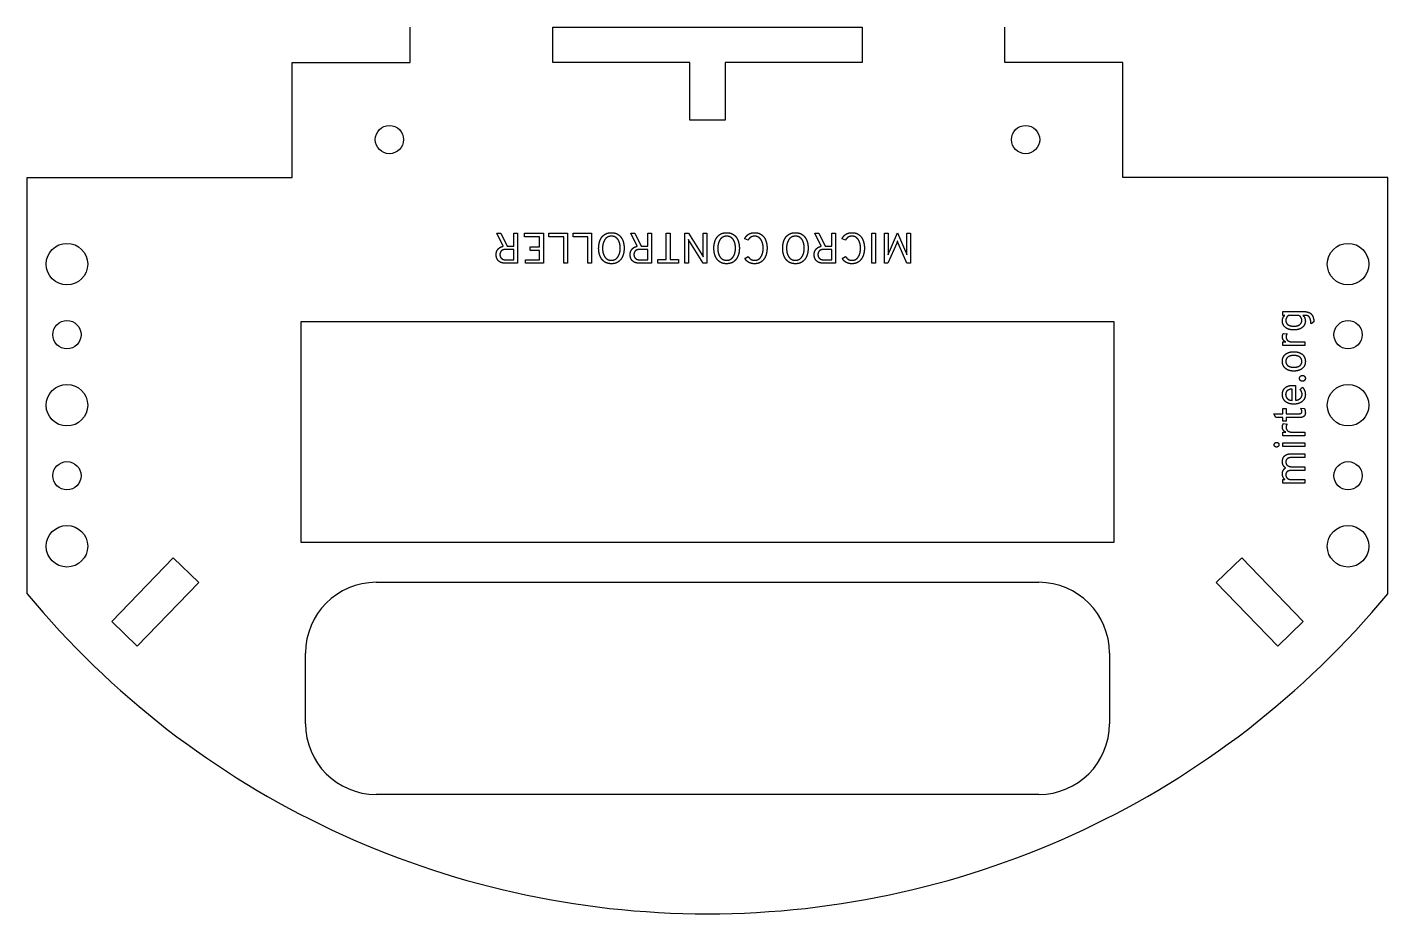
# Model space of a CAD drawing. Header units: millimetres. Extents: x -77 to 77, y -100 to 100.
# Drawn here: x -77 to 77, y -100 to 0.3 of the extents above; entities that cross this region are included whole.
import ezdxf

# ---------------------------------------------------------------- set-up
doc = ezdxf.new("R2010")
doc.units = ezdxf.units.MM
doc.layers.add('Shape2DView002', color=7, linetype='CONTINUOUS')

msp = doc.modelspace()

# ---------------------------------------------------------------- linework, layer by layer
at = {"layer": 'Shape2DView002'}
for p, q in [((-33.64, -3.69561), (-33.64, 0.30439)), ((-17.5, -3.7), (-17.5, 0.3)), ((-17.5, 0.3), (17.5, 0.3)), ((17.5, 0.3), (17.5, -3.7)), ((33.64, -3.69561), (33.64, 0.30439)), ((-47, -3.69561), (-33.64, -3.69561)), ((-47, -16.6956), (-47, -3.69561)), ((-2, -3.7), (-17.5, -3.7)), ((-2, -10.2), (-2, -3.7)), ((17.5, -3.7), (2, -3.7)), ((2, -3.7), (2, -10.2)), ((47, -3.69561), (33.64, -3.69561)), ((47, -16.6956), (47, -3.69561)), ((2, -10.2), (-2, -10.2)), ((-77, -63.8044), (-77, -16.6956)), ((-77, -16.6956), (-47, -16.6956)), ((77, -16.6956), (47, -16.6956)), ((77, -63.8044), (77, -16.6956)), ((-23.8612, -23), (-23.3857, -23)), ((-23.1329, -24.485), (-23.8612, -23)), ((-23.3857, -23), (-22.6859, -24.4566)), ((-21.9339, -23), (-21.5121, -23)), ((-21.9339, -24.4566), (-21.9339, -23)), ((-21.5121, -23), (-21.5121, -26.3965)), ((-20.7064, -23), (-18.58, -23)), ((-20.7064, -23.4028), (-20.7064, -23)), ((-18.58, -23), (-18.58, -26.3965)), ((-17.9418, -23), (-15.8502, -23)), ((-17.9418, -23.4076), (-17.9418, -23)), ((-15.8502, -23), (-15.8502, -26.3965)), ((-15.2119, -23), (-13.1203, -23)), ((-15.2119, -23.4076), (-15.2119, -23)), ((-13.1203, -23), (-13.1203, -26.3965)), ((-8.69534, -23), (-8.21983, -23)), ((-7.96706, -24.485), (-8.69534, -23)), ((-8.21983, -23), (-7.51998, -24.4566)), ((-6.76801, -23), (-6.34621, -23)), ((-6.76801, -24.4566), (-6.76801, -23)), ((-6.34621, -23), (-6.34621, -26.3965)), ((-4.66532, -23), (-4.24352, -23)), ((-4.66532, -25.9937), (-4.66532, -23)), ((-4.24352, -23), (-4.24352, -25.9937)), ((-2.56264, -23), (-2.15506, -23)), ((-2.56264, -26.3965), (-2.56264, -23)), ((-2.15506, -23), (-0.62583, -25.4265)), ((-0.49945, -23), (-0.07765, -23)), ((-0.49945, -25.4265), (-0.49945, -23)), ((-0.07765, -23), (-0.07765, -26.3965)), ((12.1325, -23), (12.608, -23)), ((12.8607, -24.485), (12.1325, -23)), ((12.608, -23), (13.3078, -24.4566)), ((14.0598, -23), (14.4816, -23)), ((14.0598, -24.4566), (14.0598, -23)), ((14.4816, -23), (14.4816, -26.3965)), ((18.6096, -23), (19.0314, -23)), ((18.6096, -26.3965), (18.6096, -23)), ((19.0314, -23), (19.0314, -26.3965)), ((20.0235, -23), (20.4453, -23)), ((20.0235, -26.3965), (20.0235, -23)), ((20.4453, -23), (20.4453, -25.0869)), ((20.5874, -25.0774), (21.499, -22.9415)), ((21.499, -22.9415), (22.4216, -25.0869)), ((22.5527, -25.0869), (22.5527, -23)), ((22.5527, -23), (22.9745, -23)), ((22.9745, -23), (22.9745, -26.3965)), ((-22.6859, -24.4566), (-21.9339, -24.4566)), ((-19.0018, -23.4028), (-20.7064, -23.4028)), ((-20.0555, -24.5577), (-19.0018, -24.5577)), ((-20.0555, -24.9558), (-20.0555, -24.5577)), ((-19.0018, -24.5577), (-19.0018, -23.4028)), ((-16.272, -23.4076), (-17.9418, -23.4076)), ((-16.272, -26.3965), (-16.272, -23.4076)), ((-13.5421, -23.4076), (-15.2119, -23.4076)), ((-13.5421, -26.3965), (-13.5421, -23.4076)), ((-7.51998, -24.4566), (-6.76801, -24.4566)), ((-2.14084, -23.9747), (-2.14084, -26.3965)), ((-0.50419, -26.3965), (-2.00972, -23.981)), ((4.59534, -23.7709), (4.20829, -23.6256)), ((13.3078, -24.4566), (14.0598, -24.4566)), ((15.6159, -23.7709), (15.2288, -23.6256)), ((21.4121, -24.1106), (20.4263, -26.3965)), ((22.5764, -26.3965), (21.5859, -24.1106)), ((-21.9339, -24.8483), (-22.8612, -24.8483)), ((-22.8612, -26.0047), (-21.9339, -26.0047)), ((-21.9339, -26.0047), (-21.9339, -24.8483)), ((-20.599, -26.3965), (-20.599, -25.9984)), ((-20.599, -25.9984), (-19.0018, -25.9984)), ((-19.0018, -24.9558), (-20.0555, -24.9558)), ((-19.0018, -25.9984), (-19.0018, -24.9558)), ((-6.76801, -24.8483), (-7.69534, -24.8483)), ((-7.69534, -26.0047), (-6.76801, -26.0047)), ((-6.76801, -26.0047), (-6.76801, -24.8483)), ((-5.61161, -25.9937), (-4.66532, -25.9937)), ((-5.61161, -26.3965), (-5.61161, -25.9937)), ((-4.24352, -25.9937), (-3.29724, -25.9937)), ((-3.29724, -25.9937), (-3.29724, -26.3965)), ((4.23673, -25.8436), (4.61588, -25.6493)), ((14.0598, -24.8483), (13.1325, -24.8483)), ((13.1325, -26.0047), (14.0598, -26.0047)), ((14.0598, -26.0047), (14.0598, -24.8483)), ((15.2573, -25.8436), (15.6364, -25.6493)), ((-21.5121, -26.3965), (-22.8517, -26.3965)), ((-18.58, -26.3965), (-20.599, -26.3965)), ((-15.8502, -26.3965), (-16.272, -26.3965)), ((-13.1203, -26.3965), (-13.5421, -26.3965)), ((-6.34621, -26.3965), (-7.68586, -26.3965)), ((-3.29724, -26.3965), (-5.61161, -26.3965)), ((-2.14084, -26.3965), (-2.56264, -26.3965)), ((-0.07765, -26.3965), (-0.50419, -26.3965)), ((14.4816, -26.3965), (13.1419, -26.3965)), ((19.0314, -26.3965), (18.6096, -26.3965)), ((20.4263, -26.3965), (20.0235, -26.3965)), ((22.9745, -26.3965), (22.5764, -26.3965)), ((65.1292, -31.8702), (67.5416, -31.8702)), ((65.1292, -32.2936), (65.1292, -31.8702)), ((65.1292, -32.2936), (65.1292, -31.8702)), ((65.333, -32.2936), (65.1292, -32.2936)), ((66.9255, -32.2936), (65.7896, -32.2936)), ((67.7011, -32.2936), (67.3662, -32.2936)), ((-46, -58), (-46, -33)), ((-46, -33), (46, -33)), ((46, -33), (46, -58)), ((68.6427, -33.0408), (68.3125, -33.2446)), ((65.1292, -35.7233), (65.1292, -35.3015)), ((65.1292, -35.3015), (65.4547, -35.3015)), ((65.1292, -35.7233), (65.1292, -35.3015)), ((65.1972, -34.3299), (65.5953, -34.3931)), ((66.2114, -35.3015), (67.6095, -35.3015)), ((67.6095, -35.3015), (67.6095, -35.7233)), ((67.6095, -35.7233), (65.1292, -35.7233)), ((66.1735, -41.9129), (66.1735, -40.6411)), ((66.1735, -41.9129), (66.1735, -40.6411)), ((66.5416, -40.2288), (66.5416, -41.9081)), ((67.0708, -40.6854), (67.3473, -40.4373)), ((67.0708, -40.6854), (67.3473, -40.4373)), ((65.1292, -42.8149), (65.4989, -42.8149)), ((65.1292, -43.4263), (65.1292, -42.8149)), ((65.1292, -43.4263), (65.1292, -42.8149)), ((65.4989, -42.8149), (65.4989, -43.4263)), ((67.1435, -42.8007), (67.5558, -42.8497)), ((64.3093, -43.8497), (64.1055, -43.4263)), ((64.1055, -43.4263), (65.1292, -43.4263)), ((64.3093, -43.8497), (64.1055, -43.4263)), ((65.1292, -43.8497), (64.3093, -43.8497)), ((65.1292, -44.2525), (65.1292, -43.8497)), ((65.1292, -44.2525), (65.1292, -43.8497)), ((65.4989, -44.2525), (65.1292, -44.2525)), ((65.1972, -44.5416), (65.5953, -44.6048)), ((65.4989, -43.4263), (66.9349, -43.4263)), ((67.0755, -43.8497), (65.4989, -43.8497)), ((65.4989, -43.8497), (65.4989, -44.2525)), ((65.1292, -45.935), (65.1292, -45.5132)), ((65.1292, -45.5132), (65.4547, -45.5132)), ((65.1292, -45.935), (65.1292, -45.5132)), ((67.6095, -45.935), (65.1292, -45.935)), ((66.2114, -45.5132), (67.6095, -45.5132)), ((67.6095, -45.5132), (67.6095, -45.935)), ((65.1292, -47.1435), (65.1292, -46.7217)), ((65.1292, -46.7217), (67.6095, -46.7217)), ((65.1292, -47.1435), (65.1292, -46.7217)), ((67.6095, -47.1435), (65.1292, -47.1435)), ((67.6095, -46.7217), (67.6095, -47.1435)), ((65.9839, -47.965), (67.6095, -47.965)), ((67.6095, -48.3868), (66.1055, -48.3868)), ((67.6095, -47.965), (67.6095, -48.3868)), ((67.6095, -49.8418), (66.1055, -49.8418)), ((66.1198, -49.42), (67.6095, -49.42)), ((67.6095, -49.42), (67.6095, -49.8418)), ((65.1292, -51.2936), (65.1292, -50.8718)), ((65.1292, -50.8718), (65.3631, -50.8718)), ((65.1292, -51.2936), (65.1292, -50.8718)), ((67.6095, -51.2936), (65.1292, -51.2936)), ((66.1008, -50.8718), (67.6095, -50.8718)), ((67.6095, -50.8718), (67.6095, -51.2936)), ((46, -58), (-46, -58)), ((-60.47, -59.7394), (-67.4166, -66.9328)), ((-57.5927, -62.5181), (-60.47, -59.7394)), ((57.5927, -62.5181), (60.47, -59.7394)), ((60.47, -59.7394), (67.4166, -66.9328)), ((-64.5392, -69.7115), (-57.5927, -62.5181)), ((-37.5, -62.5), (37.5, -62.5)), ((64.5392, -69.7115), (57.5927, -62.5181)), ((-67.4166, -66.9328), (-64.5392, -69.7115)), ((67.4166, -66.9328), (64.5392, -69.7115)), ((-45.5, -78.5), (-45.5, -70.5)), ((45.5, -70.5), (45.5, -78.5)), ((37.5, -86.5), (-37.5, -86.5))]:
    msp.add_line(p, q, dxfattribs=at)
for centre, radius in [((-36, -12.41), 1.6), ((36, -12.41), 1.6), ((-72.5, -26.5), 2.35), ((72.5, -26.5), 2.35), ((-72.5, -34.48), 1.6), ((72.5, -34.48), 1.6), ((-72.5, -42.46), 2.35), ((72.5, -42.46), 2.35), ((-72.5, -50.44), 1.6), ((72.5, -50.44), 1.6), ((-72.5, -58.42), 2.35), ((72.5, -58.42), 2.35)]:
    msp.add_circle(centre, radius, dxfattribs=at)
for centre, radius, start, end in [((-37.5, -70.5), 8, 90, 180), ((37.5, -70.5), 8, 0, 90), ((0, 0), 100, -140.354, -39.6461), ((-37.5, -78.5), 8, 180, -90), ((37.5, -78.5), 8, -90, 0)]:
    msp.add_arc(centre, radius, start, end, dxfattribs=at)
for points, degree in [([(-12.0002, -23.5055), (-11.8328, -23.2496), (-11.5563, -23.0948)], 2), ([(-11.5563, -23.0948), (-11.2799, -22.9415), (-10.877, -22.9415)], 2), ([(-10.877, -22.9415), (-10.4773, -22.9415), (-10.2009, -23.0948)], 2), ([(-10.2009, -23.0948), (-9.92441, -23.2496), (-9.75695, -23.5055)], 2), ([(1.04242, -23.5055), (1.20987, -23.2496), (1.48633, -23.0948)], 2), ([(1.48633, -23.0948), (1.7628, -22.9415), (2.16564, -22.9415)], 2), ([(2.16564, -22.9415), (2.56532, -22.9415), (2.84179, -23.0948)], 2), ([(2.84179, -23.0948), (3.11825, -23.2496), (3.2857, -23.5055)], 2), ([(4.44526, -23.2812), (4.59534, -23.1264), (4.81493, -23.0332)], 2), ([(4.81493, -23.0332), (5.03452, -22.9415), (5.3331, -22.9415)], 2), ([(5.3331, -22.9415), (5.71856, -22.9415), (5.9887, -23.0916)], 2), ([(5.9887, -23.0916), (6.25727, -23.2433), (6.42314, -23.4961)], 2), ([(8.82757, -23.5055), (8.99502, -23.2496), (9.27148, -23.0948)], 2), ([(9.27148, -23.0948), (9.54795, -22.9415), (9.95079, -22.9415)], 2), ([(9.95079, -22.9415), (10.3505, -22.9415), (10.6269, -23.0948)], 2), ([(10.6269, -23.0948), (10.9034, -23.2496), (11.0709, -23.5055)], 2), ([(15.4658, -23.2812), (15.6159, -23.1264), (15.8355, -23.0332)], 2), ([(15.8355, -23.0332), (16.0551, -22.9415), (16.3536, -22.9415)], 2), ([(16.3536, -22.9415), (16.7391, -22.9415), (17.0092, -23.0916)], 2), ([(17.0092, -23.0916), (17.2778, -23.2433), (17.4437, -23.4961)], 2), ([(-23.5911, -24.6904), (-23.4173, -24.5434), (-23.1329, -24.485)], 2), ([(-12.3194, -24.6983), (-12.3194, -24.3839), (-12.2435, -24.0727)], 2), ([(-12.2435, -24.0727), (-12.1677, -23.7615), (-12.0002, -23.5055)], 2), ([(-11.8296, -24.2306), (-11.8818, -24.4708), (-11.8818, -24.6983)], 2), ([(-11.659, -23.7899), (-11.7775, -23.9921), (-11.8296, -24.2306)], 2), ([(-11.3494, -23.4629), (-11.5421, -23.5877), (-11.659, -23.7899)], 2), ([(-10.877, -23.3397), (-11.1582, -23.3397), (-11.3494, -23.4629)], 2), ([(-10.4062, -23.455), (-10.599, -23.3397), (-10.877, -23.3397)], 2), ([(-10.0966, -23.7678), (-10.2151, -23.5719), (-10.4062, -23.455)], 2), ([(-9.92599, -24.207), (-9.9797, -23.9652), (-10.0966, -23.7678)], 2), ([(-9.87227, -24.6983), (-9.87227, -24.4487), (-9.92599, -24.207)], 2), ([(-9.75695, -23.5055), (-9.58949, -23.7615), (-9.51209, -24.0727)], 2), ([(-9.51209, -24.0727), (-9.43626, -24.3839), (-9.43626, -24.6983)], 2), ([(-8.4252, -24.6904), (-8.25142, -24.5434), (-7.96706, -24.485)], 2), ([(-2.07923, -23.8578), (-2.11398, -23.7978), (-2.15032, -23.7283)], 2), ([(-2.15032, -23.7283), (-2.144, -23.8547)], 1), ([(-2.144, -23.8547), (-2.14084, -23.9179), (-2.14084, -23.9747)], 2), ([(-2.00972, -23.981), (-2.07923, -23.8578)], 1), ([(0.7233, -24.6983), (0.7233, -24.3839), (0.79913, -24.0727)], 2), ([(0.79913, -24.0727), (0.87496, -23.7615), (1.04242, -23.5055)], 2), ([(1.21303, -24.2306), (1.1609, -24.4708), (1.1609, -24.6983)], 2), ([(1.38365, -23.7899), (1.26517, -23.9921), (1.21303, -24.2306)], 2), ([(1.69329, -23.4629), (1.50055, -23.5877), (1.38365, -23.7899)], 2), ([(2.16564, -23.3397), (1.88444, -23.3397), (1.69329, -23.4629)], 2), ([(2.63641, -23.455), (2.44368, -23.3397), (2.16564, -23.3397)], 2), ([(2.94605, -23.7678), (2.82757, -23.5719), (2.63641, -23.455)], 2), ([(3.11667, -24.207), (3.06295, -23.9652), (2.94605, -23.7678)], 2), ([(3.17038, -24.6983), (3.17038, -24.4487), (3.11667, -24.207)], 2), ([(3.2857, -23.5055), (3.45316, -23.7615), (3.53057, -24.0727)], 2), ([(3.53057, -24.0727), (3.6064, -24.3839), (3.6064, -24.6983)], 2), ([(4.20829, -23.6256), (4.29518, -23.436), (4.44526, -23.2812)], 2), ([(4.88286, -23.4597), (4.71224, -23.5798), (4.59534, -23.7709)], 2), ([(5.3331, -23.3397), (5.0519, -23.3397), (4.88286, -23.4597)], 2), ([(5.77227, -23.455), (5.58902, -23.3397), (5.3331, -23.3397)], 2), ([(6.07401, -23.7646), (5.95395, -23.5703), (5.77227, -23.455)], 2), ([(6.24937, -24.2022), (6.1925, -23.9605), (6.07401, -23.7646)], 2), ([(6.30466, -24.6983), (6.30466, -24.4455), (6.24937, -24.2022)], 2), ([(6.42314, -23.4961), (6.58744, -23.7504), (6.66485, -24.0632)], 2), ([(6.66485, -24.0632), (6.74068, -24.376), (6.74068, -24.6983)], 2), ([(8.50845, -24.6983), (8.50845, -24.3839), (8.58428, -24.0727)], 2), ([(8.58428, -24.0727), (8.66011, -23.7615), (8.82757, -23.5055)], 2), ([(8.99818, -24.2306), (8.94605, -24.4708), (8.94605, -24.6983)], 2), ([(9.1688, -23.7899), (9.05032, -23.9921), (8.99818, -24.2306)], 2), ([(9.47844, -23.4629), (9.2857, -23.5877), (9.1688, -23.7899)], 2), ([(9.95079, -23.3397), (9.66959, -23.3397), (9.47844, -23.4629)], 2), ([(10.4216, -23.455), (10.2288, -23.3397), (9.95079, -23.3397)], 2), ([(10.7312, -23.7678), (10.6127, -23.5719), (10.4216, -23.455)], 2), ([(10.9018, -24.207), (10.8481, -23.9652), (10.7312, -23.7678)], 2), ([(10.9555, -24.6983), (10.9555, -24.4487), (10.9018, -24.207)], 2), ([(11.0709, -23.5055), (11.2383, -23.7615), (11.3157, -24.0727)], 2), ([(11.3157, -24.0727), (11.3915, -24.3839), (11.3915, -24.6983)], 2), ([(12.4026, -24.6904), (12.5764, -24.5434), (12.8607, -24.485)], 2), ([(15.2288, -23.6256), (15.3157, -23.436), (15.4658, -23.2812)], 2), ([(15.9034, -23.4597), (15.7328, -23.5798), (15.6159, -23.7709)], 2), ([(16.3536, -23.3397), (16.0724, -23.3397), (15.9034, -23.4597)], 2), ([(16.7928, -23.455), (16.6096, -23.3397), (16.3536, -23.3397)], 2), ([(17.0945, -23.7646), (16.9745, -23.5703), (16.7928, -23.455)], 2), ([(17.2699, -24.2022), (17.213, -23.9605), (17.0945, -23.7646)], 2), ([(17.3252, -24.6983), (17.3252, -24.4455), (17.2699, -24.2022)], 2), ([(17.4437, -23.4961), (17.608, -23.7504), (17.6854, -24.0632)], 2), ([(17.6854, -24.0632), (17.7612, -24.376), (17.7612, -24.6983)], 2), ([(21.4579, -23.9953), (21.4121, -24.1106)], 1), ([(21.499, -23.8831), (21.4579, -23.9953)], 1), ([(21.5432, -24), (21.499, -23.8831)], 1), ([(21.5859, -24.1106), (21.5653, -24.0585), (21.5432, -24)], 2), ([(-23.9244, -25.4313), (-23.9244, -25.2306), (-23.8454, -25.0348)], 2), ([(-23.8249, -25.8926), (-23.9244, -25.6714), (-23.9244, -25.4313)], 2), ([(-23.8454, -25.0348), (-23.7664, -24.8389), (-23.5911, -24.6904)], 2), ([(-23.4931, -26.2559), (-23.7269, -26.1153), (-23.8249, -25.8926)], 2), ([(-23.4363, -25.1501), (-23.4963, -25.2812), (-23.4963, -25.4218)], 2), ([(-23.4963, -25.4218), (-23.4963, -25.5482), (-23.441, -25.6825)], 2), ([(-23.441, -25.6825), (-23.3873, -25.8167), (-23.2483, -25.91)], 2), ([(-23.2388, -24.9336), (-23.3778, -25.019), (-23.4363, -25.1501)], 2), ([(-23.2483, -25.91), (-23.1108, -26.0047), (-22.8612, -26.0047)], 2), ([(-22.8612, -24.8483), (-23.0998, -24.8483), (-23.2388, -24.9336)], 2), ([(-12.2435, -25.3239), (-12.3194, -25.0142), (-12.3194, -24.6983)], 2), ([(-12.0002, -25.891), (-12.1677, -25.6351), (-12.2435, -25.3239)], 2), ([(-11.5563, -26.3002), (-11.8328, -26.1469), (-12.0002, -25.891)], 2), ([(-11.8818, -24.6983), (-11.8818, -24.9479), (-11.8296, -25.1896)], 2), ([(-11.8296, -25.1896), (-11.7775, -25.4313), (-11.659, -25.6288)], 2), ([(-11.659, -25.6288), (-11.5421, -25.8262), (-11.3494, -25.9431)], 2), ([(-11.3494, -25.9431), (-11.1582, -26.0616), (-10.877, -26.0616)], 2), ([(-10.877, -26.0616), (-10.599, -26.0616), (-10.4062, -25.9384)], 2), ([(-10.4062, -25.9384), (-10.2151, -25.8152), (-10.0966, -25.6114)], 2), ([(-9.75695, -25.891), (-9.92441, -26.1469), (-10.2009, -26.3002)], 2), ([(-10.0966, -25.6114), (-9.9797, -25.4092), (-9.92599, -25.169)], 2), ([(-9.92599, -25.169), (-9.87227, -24.9289), (-9.87227, -24.6983)], 2), ([(-9.51209, -25.3239), (-9.58949, -25.6351), (-9.75695, -25.891)], 2), ([(-9.43626, -24.6983), (-9.43626, -25.0142), (-9.51209, -25.3239)], 2), ([(-8.75853, -25.4313), (-8.75853, -25.2306), (-8.67954, -25.0348)], 2), ([(-8.659, -25.8926), (-8.75853, -25.6714), (-8.75853, -25.4313)], 2), ([(-8.67954, -25.0348), (-8.60055, -24.8389), (-8.4252, -24.6904)], 2), ([(-8.32725, -26.2559), (-8.56106, -26.1153), (-8.659, -25.8926)], 2), ([(-8.27038, -25.1501), (-8.33041, -25.2812), (-8.33041, -25.4218)], 2), ([(-8.33041, -25.4218), (-8.33041, -25.5482), (-8.27512, -25.6825)], 2), ([(-8.27512, -25.6825), (-8.22141, -25.8167), (-8.08239, -25.91)], 2), ([(-8.07291, -24.9336), (-8.21193, -25.019), (-8.27038, -25.1501)], 2), ([(-8.08239, -25.91), (-7.94494, -26.0047), (-7.69534, -26.0047)], 2), ([(-7.69534, -24.8483), (-7.93389, -24.8483), (-8.07291, -24.9336)], 2), ([(-0.62583, -25.4265), (-0.59423, -25.4818), (-0.55948, -25.5419)], 2), ([(-0.55948, -25.5419), (-0.48997, -25.6651)], 1), ([(-0.49629, -25.5482), (-0.49945, -25.485), (-0.49945, -25.4265)], 2), ([(-0.48997, -25.6651), (-0.49471, -25.6114), (-0.49629, -25.5482)], 2), ([(0.79913, -25.3239), (0.7233, -25.0142), (0.7233, -24.6983)], 2), ([(1.04242, -25.891), (0.87496, -25.6351), (0.79913, -25.3239)], 2), ([(1.48633, -26.3002), (1.20987, -26.1469), (1.04242, -25.891)], 2), ([(1.1609, -24.6983), (1.1609, -24.9479), (1.21303, -25.1896)], 2), ([(1.21303, -25.1896), (1.26517, -25.4313), (1.38365, -25.6288)], 2), ([(1.38365, -25.6288), (1.50055, -25.8262), (1.69329, -25.9431)], 2), ([(1.69329, -25.9431), (1.88444, -26.0616), (2.16564, -26.0616)], 2), ([(2.16564, -26.0616), (2.44368, -26.0616), (2.63641, -25.9384)], 2), ([(2.63641, -25.9384), (2.82757, -25.8152), (2.94605, -25.6114)], 2), ([(3.2857, -25.891), (3.11825, -26.1469), (2.84179, -26.3002)], 2), ([(2.94605, -25.6114), (3.06295, -25.4092), (3.11667, -25.169)], 2), ([(3.11667, -25.169), (3.17038, -24.9289), (3.17038, -24.6983)], 2), ([(3.53057, -25.3239), (3.45316, -25.6351), (3.2857, -25.891)], 2), ([(3.6064, -24.6983), (3.6064, -25.0142), (3.53057, -25.3239)], 2), ([(4.45, -26.1359), (4.31256, -25.9968), (4.23673, -25.8436)], 2), ([(4.80387, -26.3649), (4.58586, -26.2765), (4.45, -26.1359)], 2), ([(4.61588, -25.6493), (4.69487, -25.7694), (4.78965, -25.8626)], 2), ([(4.78965, -25.8626), (4.88444, -25.9558), (5.01556, -26.0079)], 2), ([(5.01556, -26.0079), (5.14668, -26.0616), (5.3331, -26.0616)], 2), ([(5.3331, -26.0616), (5.60482, -26.0616), (5.79281, -25.9384)], 2), ([(5.79281, -25.9384), (5.97923, -25.8152), (6.09297, -25.613)], 2), ([(6.41524, -25.8973), (6.24779, -26.1517), (5.98081, -26.3033)], 2), ([(6.09297, -25.613), (6.20513, -25.4123), (6.25569, -25.1722)], 2), ([(6.25569, -25.1722), (6.30466, -24.9321), (6.30466, -24.6983)], 2), ([(6.66169, -25.3302), (6.5827, -25.643), (6.41524, -25.8973)], 2), ([(6.74068, -24.6983), (6.74068, -25.019), (6.66169, -25.3302)], 2), ([(8.58428, -25.3239), (8.50845, -25.0142), (8.50845, -24.6983)], 2), ([(8.82757, -25.891), (8.66011, -25.6351), (8.58428, -25.3239)], 2), ([(9.27148, -26.3002), (8.99502, -26.1469), (8.82757, -25.891)], 2), ([(8.94605, -24.6983), (8.94605, -24.9479), (8.99818, -25.1896)], 2), ([(8.99818, -25.1896), (9.05032, -25.4313), (9.1688, -25.6288)], 2), ([(9.1688, -25.6288), (9.2857, -25.8262), (9.47844, -25.9431)], 2), ([(9.47844, -25.9431), (9.66959, -26.0616), (9.95079, -26.0616)], 2), ([(9.95079, -26.0616), (10.2288, -26.0616), (10.4216, -25.9384)], 2), ([(10.4216, -25.9384), (10.6127, -25.8152), (10.7312, -25.6114)], 2), ([(11.0709, -25.891), (10.9034, -26.1469), (10.6269, -26.3002)], 2), ([(10.7312, -25.6114), (10.8481, -25.4092), (10.9018, -25.169)], 2), ([(10.9018, -25.169), (10.9555, -24.9289), (10.9555, -24.6983)], 2), ([(11.3157, -25.3239), (11.2383, -25.6351), (11.0709, -25.891)], 2), ([(11.3915, -24.6983), (11.3915, -25.0142), (11.3157, -25.3239)], 2), ([(12.0693, -25.4313), (12.0693, -25.2306), (12.1483, -25.0348)], 2), ([(12.1688, -25.8926), (12.0693, -25.6714), (12.0693, -25.4313)], 2), ([(12.1483, -25.0348), (12.2273, -24.8389), (12.4026, -24.6904)], 2), ([(12.5006, -26.2559), (12.2667, -26.1153), (12.1688, -25.8926)], 2), ([(12.5574, -25.1501), (12.4974, -25.2812), (12.4974, -25.4218)], 2), ([(12.4974, -25.4218), (12.4974, -25.5482), (12.5527, -25.6825)], 2), ([(12.5527, -25.6825), (12.6064, -25.8167), (12.7454, -25.91)], 2), ([(12.7549, -24.9336), (12.6159, -25.019), (12.5574, -25.1501)], 2), ([(12.7454, -25.91), (12.8829, -26.0047), (13.1325, -26.0047)], 2), ([(13.1325, -24.8483), (12.8939, -24.8483), (12.7549, -24.9336)], 2), ([(15.4705, -26.1359), (15.3331, -25.9968), (15.2573, -25.8436)], 2), ([(15.8244, -26.3649), (15.6064, -26.2765), (15.4705, -26.1359)], 2), ([(15.6364, -25.6493), (15.7154, -25.7694), (15.8102, -25.8626)], 2), ([(15.8102, -25.8626), (15.905, -25.9558), (16.0361, -26.0079)], 2), ([(16.0361, -26.0079), (16.1672, -26.0616), (16.3536, -26.0616)], 2), ([(16.3536, -26.0616), (16.6254, -26.0616), (16.8133, -25.9384)], 2), ([(16.8133, -25.9384), (16.9998, -25.8152), (17.1135, -25.613)], 2), ([(17.4358, -25.8973), (17.2683, -26.1517), (17.0013, -26.3033)], 2), ([(17.1135, -25.613), (17.2257, -25.4123), (17.2762, -25.1722)], 2), ([(17.2762, -25.1722), (17.3252, -24.9321), (17.3252, -24.6983)], 2), ([(17.6822, -25.3302), (17.6032, -25.643), (17.4358, -25.8973)], 2), ([(17.7612, -24.6983), (17.7612, -25.019), (17.6822, -25.3302)], 2), ([(20.4358, -25.4597), (20.4658, -25.3776), (20.5085, -25.2701)], 2), ([(20.4421, -25.2844), (20.4389, -25.3949), (20.4358, -25.4597)], 2), ([(20.4453, -25.0869), (20.4453, -25.1738), (20.4421, -25.2844)], 2), ([(20.5085, -25.2701), (20.5495, -25.1643), (20.5874, -25.0774)], 2), ([(22.4216, -25.0869), (22.4579, -25.1722), (22.4974, -25.2717)], 2), ([(22.4974, -25.2717), (22.5369, -25.3728), (22.5669, -25.455)], 2), ([(22.5558, -25.2812), (22.5527, -25.1738), (22.5527, -25.0869)], 2), ([(22.5669, -25.455), (22.559, -25.3902), (22.5558, -25.2812)], 2), ([(-22.8517, -26.3965), (-23.2593, -26.3965), (-23.4931, -26.2559)], 2), ([(-10.877, -26.455), (-11.2799, -26.455), (-11.5563, -26.3002)], 2), ([(-10.2009, -26.3002), (-10.4773, -26.455), (-10.877, -26.455)], 2), ([(-7.68586, -26.3965), (-8.09344, -26.3965), (-8.32725, -26.2559)], 2), ([(2.16564, -26.455), (1.7628, -26.455), (1.48633, -26.3002)], 2), ([(2.84179, -26.3002), (2.56532, -26.455), (2.16564, -26.455)], 2), ([(5.3331, -26.455), (5.0203, -26.455), (4.80387, -26.3649)], 2), ([(5.98081, -26.3033), (5.71224, -26.455), (5.3331, -26.455)], 2), ([(9.95079, -26.455), (9.54795, -26.455), (9.27148, -26.3002)], 2), ([(10.6269, -26.3002), (10.3505, -26.455), (9.95079, -26.455)], 2), ([(13.1419, -26.3965), (12.7344, -26.3965), (12.5006, -26.2559)], 2), ([(16.3536, -26.455), (16.0408, -26.455), (15.8244, -26.3649)], 2), ([(17.0013, -26.3033), (16.7328, -26.455), (16.3536, -26.455)], 2), ([(65.1403, -32.5685), (65.2098, -32.4042), (65.333, -32.2936)], 2), ([(65.1403, -32.5685), (65.2098, -32.4042), (65.333, -32.2936)], 2), ([(65.7896, -32.2936), (65.6458, -32.3757), (65.5526, -32.5353)], 2), ([(67.1782, -32.5337), (67.0803, -32.3821), (66.9255, -32.2936)], 2), ([(67.1782, -32.5337), (67.0803, -32.3821), (66.9255, -32.2936)], 2), ([(67.3662, -32.2936), (67.668, -32.5163), (67.668, -32.9334)], 2), ([(67.5416, -31.8702), (67.8054, -31.8702), (68.006, -31.9413)], 2), ([(68.0234, -32.3947), (67.8954, -32.2936), (67.7011, -32.2936)], 2), ([(68.006, -31.9413), (68.2067, -32.0108), (68.3425, -32.1577)], 2), ([(68.3425, -32.1577), (68.4784, -32.3031), (68.5526, -32.5227)], 2), ([(65.0708, -32.9192), (65.0708, -32.7328), (65.1403, -32.5685)], 2), ([(65.0708, -32.9192), (65.0708, -32.7328), (65.1403, -32.5685)], 2), ([(65.2304, -33.4626), (65.0708, -33.232), (65.0708, -32.9192)], 2), ([(65.2304, -33.4626), (65.0708, -33.232), (65.0708, -32.9192)], 2), ([(65.6806, -33.8212), (65.3899, -33.6933), (65.2304, -33.4626)], 2), ([(65.6806, -33.8212), (65.3899, -33.6933), (65.2304, -33.4626)], 2), ([(65.5526, -32.5353), (65.4594, -32.6933), (65.4594, -32.8465)], 2), ([(65.4594, -32.8465), (65.4594, -33.1735), (65.6932, -33.3473)], 2), ([(66.3678, -33.9476), (65.9713, -33.9476), (65.6806, -33.8212)], 2), ([(65.6932, -33.3473), (65.9255, -33.5211), (66.3678, -33.5211)], 2), ([(66.3678, -33.5211), (66.6443, -33.5211), (66.848, -33.4373)], 2), ([(67.0503, -33.8212), (66.758, -33.9476), (66.3678, -33.9476)], 2), ([(66.848, -33.4373), (67.0518, -33.3536), (67.164, -33.202)], 2), ([(66.848, -33.4373), (67.0518, -33.3536), (67.164, -33.202)], 2), ([(67.5052, -33.4674), (67.3425, -33.6949), (67.0503, -33.8212)], 2), ([(67.164, -33.202), (67.2746, -33.0503), (67.2746, -32.8465)], 2), ([(67.164, -33.202), (67.2746, -33.0503), (67.2746, -32.8465)], 2), ([(67.2746, -32.8465), (67.2746, -32.6854), (67.1782, -32.5337)], 2), ([(67.2746, -32.8465), (67.2746, -32.6854), (67.1782, -32.5337)], 2), ([(67.668, -32.9334), (67.668, -33.2399), (67.5052, -33.4674)], 2), ([(68.2225, -32.7043), (68.1529, -32.4942), (68.0234, -32.3947)], 2), ([(68.2225, -32.7043), (68.1529, -32.4942), (68.0234, -32.3947)], 2), ([(68.3125, -33.2446), (68.2935, -32.9144), (68.2225, -32.7043)], 2), ([(68.3125, -33.2446), (68.2935, -32.9144), (68.2225, -32.7043)], 2), ([(68.5526, -32.5227), (68.6269, -32.7422), (68.6427, -33.0408)], 2), ([(65.0708, -34.7138), (65.0708, -34.4879), (65.1972, -34.3299)], 2), ([(65.0708, -34.7138), (65.0708, -34.4879), (65.1972, -34.3299)], 2), ([(65.1687, -35.0677), (65.0708, -34.9176), (65.0708, -34.7138)], 2), ([(65.1687, -35.0677), (65.0708, -34.9176), (65.0708, -34.7138)], 2), ([(65.4547, -35.3015), (65.2651, -35.2162), (65.1687, -35.0677)], 2), ([(65.4547, -35.3015), (65.2651, -35.2162), (65.1687, -35.0677)], 2), ([(65.5147, -34.5606), (65.4894, -34.6459), (65.4894, -34.7486)], 2), ([(65.4894, -34.7486), (65.4894, -34.916), (65.5795, -35.0392)], 2), ([(65.5953, -34.3931), (65.54, -34.4737), (65.5147, -34.5606)], 2), ([(65.5795, -35.0392), (65.668, -35.1625), (65.8307, -35.232)], 2), ([(65.8307, -35.232), (65.9934, -35.3015), (66.2114, -35.3015)], 2), ([(65.0708, -37.5021), (65.0708, -37.1625), (65.2272, -36.916)], 2), ([(65.0708, -37.5021), (65.0708, -37.1625), (65.2272, -36.916)], 2), ([(65.2272, -36.916), (65.3836, -36.6696), (65.6758, -36.5385)], 2), ([(65.2272, -36.916), (65.3836, -36.6696), (65.6758, -36.5385)], 2), ([(65.6758, -36.5385), (65.9665, -36.4058), (66.3678, -36.4058)], 2), ([(66.3678, -36.8323), (65.9397, -36.8323), (65.6995, -37.0108)], 2), ([(66.3678, -36.4058), (66.7675, -36.4058), (67.0597, -36.54)], 2), ([(67.0329, -37.0108), (66.7912, -36.8323), (66.3678, -36.8323)], 2), ([(67.0597, -36.54), (67.352, -36.6727), (67.51, -36.9192)], 2), ([(67.51, -36.9192), (67.668, -37.164), (67.668, -37.5021)], 2), ([(65.2304, -38.0851), (65.0708, -37.8386), (65.0708, -37.5021)], 2), ([(65.2304, -38.0851), (65.0708, -37.8386), (65.0708, -37.5021)], 2), ([(65.6806, -38.4658), (65.3899, -38.3315), (65.2304, -38.0851)], 2), ([(65.6806, -38.4658), (65.3899, -38.3315), (65.2304, -38.0851)], 2), ([(65.6995, -37.0108), (65.4594, -37.1893), (65.4594, -37.5021)], 2), ([(65.4594, -37.5021), (65.4594, -37.8181), (65.6995, -37.995)], 2), ([(66.3725, -38.5985), (65.9713, -38.5985), (65.6806, -38.4658)], 2), ([(65.6995, -37.995), (65.9381, -38.1719), (66.3725, -38.1719)], 2), ([(66.3725, -38.1719), (66.7959, -38.1719), (67.036, -37.995)], 2), ([(67.3204, -38.3046), (66.9713, -38.5985), (66.3725, -38.5985)], 2), ([(67.2746, -37.5021), (67.2746, -37.1893), (67.0329, -37.0108)], 2), ([(67.2746, -37.5021), (67.2746, -37.1893), (67.0329, -37.0108)], 2), ([(67.036, -37.995), (67.2746, -37.8181), (67.2746, -37.5021)], 2), ([(67.036, -37.995), (67.2746, -37.8181), (67.2746, -37.5021)], 2), ([(67.668, -37.5021), (67.668, -38.0108), (67.3204, -38.3046)], 2), ([(67.0076, -39.4247), (67.0076, -39.2809), (67.1103, -39.183)], 2), ([(67.0076, -39.4247), (67.0076, -39.2809), (67.1103, -39.183)], 2), ([(67.1103, -39.6633), (67.0076, -39.5653), (67.0076, -39.4247)], 2), ([(67.1103, -39.6633), (67.0076, -39.5653), (67.0076, -39.4247)], 2), ([(67.1103, -39.183), (67.2114, -39.0851), (67.3425, -39.0851)], 2), ([(67.3425, -39.7596), (67.2114, -39.7596), (67.1103, -39.6633)], 2), ([(67.3425, -39.7596), (67.2114, -39.7596), (67.1103, -39.6633)], 2), ([(67.3425, -39.0851), (67.4736, -39.0851), (67.5732, -39.183)], 2), ([(67.5732, -39.6633), (67.4736, -39.7596), (67.3425, -39.7596)], 2), ([(67.5732, -39.183), (67.6727, -39.2809), (67.6727, -39.4247)], 2), ([(67.6727, -39.4247), (67.6727, -39.5653), (67.5732, -39.6633)], 2), ([(65.0708, -41.2383), (65.0708, -40.9587), (65.1972, -40.7264)], 2), ([(65.0708, -41.2383), (65.0708, -40.9587), (65.1972, -40.7264)], 2), ([(65.224, -41.8165), (65.0708, -41.5685), (65.0708, -41.2383)], 2), ([(65.224, -41.8165), (65.0708, -41.5685), (65.0708, -41.2383)], 2), ([(65.1972, -40.7264), (65.322, -40.4926), (65.5826, -40.3536)], 2), ([(65.1972, -40.7264), (65.322, -40.4926), (65.5826, -40.3536)], 2), ([(65.5352, -40.9129), (65.4405, -41.0456), (65.4405, -41.2383)], 2), ([(65.4405, -41.2383), (65.4405, -41.5069), (65.6158, -41.7012)], 2), ([(65.7959, -40.7106), (65.63, -40.7802), (65.5352, -40.9129)], 2), ([(65.5826, -40.3536), (65.8433, -40.2146), (66.2509, -40.2146)], 2), ([(66.1735, -40.6411), (65.9618, -40.6411), (65.7959, -40.7106)], 2), ([(66.2509, -40.2146), (66.3093, -40.2146), (66.3852, -40.2178)], 2), ([(66.3852, -40.2178), (66.461, -40.2209), (66.5416, -40.2288)], 2), ([(66.9381, -41.796), (67.1071, -41.7091), (67.2035, -41.5669)], 2), ([(66.9381, -41.796), (67.1071, -41.7091), (67.2035, -41.5669)], 2), ([(67.243, -40.9366), (67.1877, -40.8007), (67.0708, -40.6854)], 2), ([(67.243, -40.9366), (67.1877, -40.8007), (67.0708, -40.6854)], 2), ([(67.2035, -41.5669), (67.2983, -41.4231), (67.2983, -41.2288)], 2), ([(67.2035, -41.5669), (67.2983, -41.4231), (67.2983, -41.2288)], 2), ([(67.2983, -41.2288), (67.2983, -41.0708), (67.243, -40.9366)], 2), ([(67.2983, -41.2288), (67.2983, -41.0708), (67.243, -40.9366)], 2), ([(67.3473, -40.4373), (67.4863, -40.5764), (67.5779, -40.7817)], 2), ([(67.668, -41.2383), (67.668, -41.5779), (67.5005, -41.826)], 2), ([(67.5779, -40.7817), (67.668, -40.9855), (67.668, -41.2383)], 2), ([(65.668, -42.202), (65.3773, -42.0629), (65.224, -41.8165)], 2), ([(65.668, -42.202), (65.3773, -42.0629), (65.224, -41.8165)], 2), ([(65.6158, -41.7012), (65.7896, -41.8939), (66.1735, -41.9129)], 2), ([(66.3678, -42.3394), (65.9571, -42.3394), (65.668, -42.202)], 2), ([(67.0392, -42.2067), (66.7454, -42.3394), (66.3678, -42.3394)], 2), ([(66.5416, -41.9081), (66.7675, -41.8828), (66.9381, -41.796)], 2), ([(67.5005, -41.826), (67.333, -42.0724), (67.0392, -42.2067)], 2), ([(67.2746, -43.1688), (67.2746, -42.9997), (67.1435, -42.8007)], 2), ([(67.2746, -43.1688), (67.2746, -42.9997), (67.1435, -42.8007)], 2), ([(67.5558, -42.8497), (67.6142, -42.9587), (67.6411, -43.0772)], 2), ([(67.6411, -43.0772), (67.668, -43.1941), (67.668, -43.3252)], 2), ([(65.0708, -44.9255), (65.0708, -44.6996), (65.1972, -44.5416)], 2), ([(65.0708, -44.9255), (65.0708, -44.6996), (65.1972, -44.5416)], 2), ([(65.5953, -44.6048), (65.54, -44.6854), (65.5147, -44.7723)], 2), ([(66.9349, -43.4263), (67.1119, -43.4263), (67.194, -43.3647)], 2), ([(67.5147, -43.7154), (67.3615, -43.8497), (67.0755, -43.8497)], 2), ([(67.194, -43.3647), (67.2746, -43.3031), (67.2746, -43.1688)], 2), ([(67.194, -43.3647), (67.2746, -43.3031), (67.2746, -43.1688)], 2), ([(67.194, -43.3647), (67.194, -43.3647)], 1), ([(67.668, -43.3252), (67.668, -43.5795), (67.5147, -43.7154)], 2), ([(65.1687, -45.2794), (65.0708, -45.1293), (65.0708, -44.9255)], 2), ([(65.1687, -45.2794), (65.0708, -45.1293), (65.0708, -44.9255)], 2), ([(65.4547, -45.5132), (65.2651, -45.4279), (65.1687, -45.2794)], 2), ([(65.4547, -45.5132), (65.2651, -45.4279), (65.1687, -45.2794)], 2), ([(65.5147, -44.7723), (65.4894, -44.8576), (65.4894, -44.9603)], 2), ([(65.4894, -44.9603), (65.4894, -45.1277), (65.5795, -45.2509)], 2), ([(65.5795, -45.2509), (65.668, -45.3742), (65.8307, -45.4437)], 2), ([(65.8307, -45.4437), (65.9934, -45.5132), (66.2114, -45.5132)], 2), ([(64.145, -46.935), (64.145, -46.8212), (64.224, -46.7454)], 2), ([(64.145, -46.935), (64.145, -46.8212), (64.224, -46.7454)], 2), ([(64.224, -47.1214), (64.145, -47.044), (64.145, -46.935)], 2), ([(64.224, -47.1214), (64.145, -47.044), (64.145, -46.935)], 2), ([(64.224, -46.7454), (64.3014, -46.668), (64.4168, -46.668)], 2), ([(64.4168, -47.1972), (64.3014, -47.1972), (64.224, -47.1214)], 2), ([(64.3722, -47.1942), (64.286, -47.1821), (64.224, -47.1214)], 2), ([(64.4168, -46.668), (64.5258, -46.668), (64.6032, -46.7454)], 2), ([(64.4168, -46.668), (64.4591, -46.6711)], 1), ([(64.6032, -47.1214), (64.5258, -47.1972), (64.4168, -47.1972)], 2), ([(64.6032, -46.7454), (64.679, -46.8212), (64.679, -46.935)], 2), ([(64.679, -46.935), (64.679, -47.044), (64.6032, -47.1214)], 2), ([(65.0708, -48.8386), (65.0708, -48.4373), (65.3172, -48.202)], 2), ([(65.0708, -48.8386), (65.0708, -48.4373), (65.3172, -48.202)], 2), ([(65.1656, -49.2541), (65.0708, -49.0661), (65.0708, -48.8386)], 2), ([(65.1656, -49.2541), (65.0708, -49.0661), (65.0708, -48.8386)], 2), ([(65.4357, -49.5558), (65.2604, -49.4421), (65.1656, -49.2541)], 2), ([(65.4357, -49.5558), (65.2604, -49.4421), (65.1656, -49.2541)], 2), ([(65.3172, -48.202), (65.5637, -47.965), (65.9839, -47.965)], 2), ([(65.6269, -48.5163), (65.4594, -48.6459), (65.4594, -48.886)], 2), ([(65.4594, -48.886), (65.4594, -49.0471), (65.5431, -49.1672)], 2), ([(65.5431, -49.1672), (65.6253, -49.2873), (65.7738, -49.3536)], 2), ([(66.1055, -48.3868), (65.7943, -48.3868), (65.6269, -48.5163)], 2), ([(65.0708, -50.2209), (65.0708, -50.0045), (65.1672, -49.8291)], 2), ([(65.0708, -50.2209), (65.0708, -50.0045), (65.1672, -49.8291)], 2), ([(65.145, -50.5969), (65.0708, -50.4279), (65.0708, -50.2209)], 2), ([(65.145, -50.5969), (65.0708, -50.4279), (65.0708, -50.2209)], 2), ([(65.3631, -50.8718), (65.2193, -50.7644), (65.145, -50.5969)], 2), ([(65.3631, -50.8718), (65.2193, -50.7644), (65.145, -50.5969)], 2), ([(65.1672, -49.8291), (65.2635, -49.6538), (65.4357, -49.5558)], 2), ([(65.1672, -49.8291), (65.2635, -49.6538), (65.4357, -49.5558)], 2), ([(65.6237, -49.9682), (65.4594, -50.093), (65.4594, -50.3378)], 2), ([(65.4594, -50.3378), (65.4594, -50.5858), (65.6316, -50.7296)], 2), ([(66.1055, -49.8418), (65.7864, -49.8418), (65.6237, -49.9682)], 2), ([(65.6316, -50.7296), (65.8038, -50.8718), (66.1008, -50.8718)], 2), ([(65.7738, -49.3536), (65.9223, -49.42), (66.1198, -49.42)], 2)]:
    msp.add_open_spline(points, degree=degree, dxfattribs=at)

doc.saveas('drawing.dxf')
